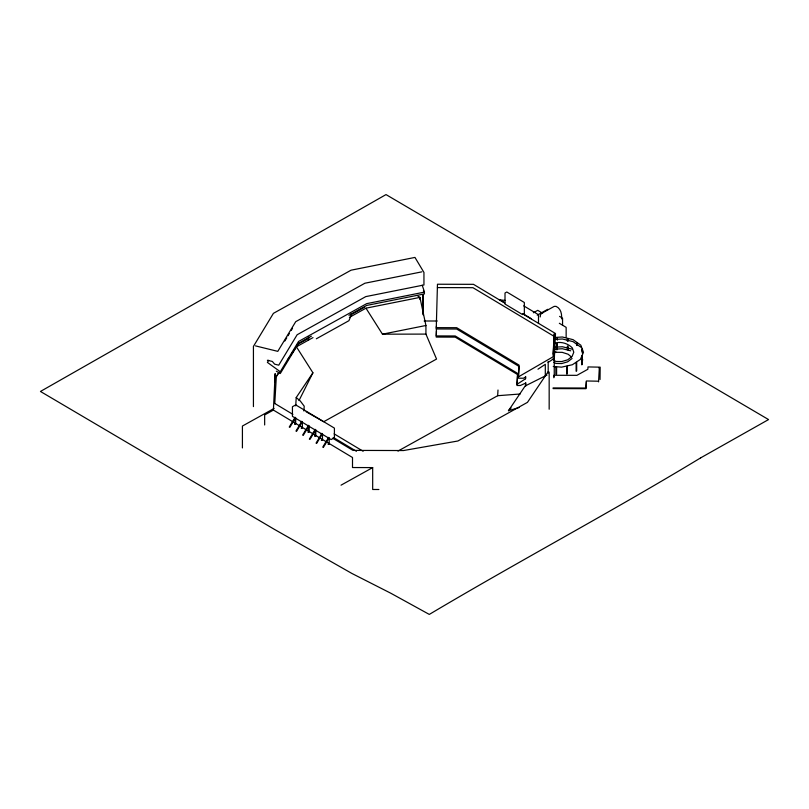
<?xml version="1.0" encoding="UTF-8"?>
<svg xmlns="http://www.w3.org/2000/svg" width="809" height="809" viewBox="0 0 809 809"><rect width="100%" height="100%" fill="white"/><g stroke="black" fill="none" stroke-linecap="round" stroke-linejoin="round"><path stroke-width="1.21" d="M378.885 489.496L372.686 489.485L372.676 467.592L352.502 467.541L352.502 457.51L273.402 410.072L275.151 373.606L275.181 382.505M423.087 314.822L423.087 294.668M549.169 409.233L549.169 372.13L548.057 371.857L527.458 402.366L457.914 440.996L403.519 450.542L352.997 450.401L332.59 438.165M436.445 327.898L436.223 335.917L455.214 335.968L517.608 373.384L516.971 384.336L525.526 378.784L525.658 376.478M504.776 303.102L473.487 284.333L437.467 284.232L436.273 327.645L456.68 327.696L519.065 365.112L518.387 376.883L553.083 356.789L553.771 344.826M436.466 331.063L436.223 337.08L455.214 337.131L517.608 374.547L516.971 385.499L520.349 385.509L525.526 383.163L525.526 386.267M274.767 403.6L276.334 376.559L278.893 372.322M295.73 405.855L296.215 397.532L312.921 372.797L296.428 346.808L312.982 337.606M303.921 411.023L304.204 406.179L300.26 400.971L296.215 397.532M436.435 326.158L436.273 328.97L456.68 329.03L519.065 366.437M397.977 451.078L497.666 395.712L498 390.019M519.004 367.62L518.387 378.207L523.514 378.228L525.526 376.974L525.526 378.784M525.597 386.156L525.799 382.687M553.083 354.13L554.256 333.793L553.912 342.429M554.296 359.135L555.5 333.52L523.12 314.104M586.363 381.636L585.959 388.684L553.103 388.593L553.103 387.926L585.959 388.027L586.363 380.978L598.549 381.211M598.549 381.878L599.338 367.62L599.338 368.277M600.035 379.532L600.177 367.165L587.991 366.932L587.86 369.268L576.938 375.336L553.841 375.275L553.841 377.763M540.22 316.946L540.493 314.64L541.706 313.336L554.195 306.389L556.066 306.368C560.849 308.441 562.053 314.114 561.537 318.837M298.996 400.586L312.921 372.797M268.659 360.288L267.385 362.392L280.278 371.725L298.561 341.469L366.679 303.648L424.503 292.1L422.207 285.183M284.829 341.024L286.75 337.849M288.034 335.725L289.319 333.601M291.24 330.426L292.514 328.302M276.334 376.559L279.105 372.453M287.417 360.136L288.803 358.084M290.886 355.009L296.428 346.808M519.145 407.514L508.457 410.719L525.162 385.984L546.975 375.063M508.457 410.719L511.096 408.019M554.205 353.321L555.884 351.713M572.084 358.478L567.685 361.805L561.749 363.544L555.884 363.453L553.76 362.179M537.985 369.197L545.306 364.313L545.306 376.418M553.083 359.135L548.148 362.422L548.189 361.714L548.189 373.091M311.394 336.15L298.561 343.279L280.278 373.525L276.334 371.189M348.901 315.318L366.679 305.438L424.503 293.889L423.441 290.694M297.065 344.674L309.21 337.929M351.146 314.65L364.394 307.289M349.407 317.371L365.971 308.178L419.932 297.399L425.928 325.491L425.928 334.097L436.547 359.054L323.711 421.722L306.115 411.751M316.339 338.789L348.901 320.708L350.884 316.177L350.884 314.023M274.079 408.444L242.417 426.04L242.417 447.933M273.402 410.072L264.654 414.936L264.654 424.968M295.113 417.282L294.527 417.616L295.679 417.626L295.679 424.098L295.093 424.432L294.527 424.088L295.113 423.764L295.113 418.364M301.818 421.307L301.231 421.631L302.374 421.641L302.374 428.123L301.231 428.113L301.818 427.789M308.522 425.322L307.936 425.655L308.492 425.989M315.217 429.346L314.64 429.67L315.783 429.68L315.783 436.162L315.197 436.486L314.64 436.152L315.217 435.829L315.217 430.428M533.353 312.759L537.742 310.322L542.606 313.235M321.921 433.371L321.335 433.695L322.488 433.705L322.488 440.187L321.335 440.167L321.921 439.843M537.237 315.156L547.764 309.301M328.626 437.386L328.039 437.709L328.606 438.053M328.626 443.868L328.039 444.192L329.192 444.202L329.192 437.72M341.034 485.178L372.676 467.592M554.074 343.35C560.293 341.115 567.766 343.168 572.317 347.9L573.783 352.208L572.084 356.486L567.685 359.823L561.749 361.552L555.884 361.461L553.76 360.187M552.486 359.327L554.236 358.913M421.873 271.844L364.91 283.221L295.72 321.679L277.79 351.359L255.472 345.878M365.971 308.178L382.465 334.178L425.928 325.491M556.592 337.828L557.35 337.727L557.35 340.114M497.666 395.712L520.167 393.993M555.186 337.444L562.397 336.999L573.096 339.669L580.822 345.19L583.491 352.319L580.407 359.388L572.378 364.728L561.567 367.155L553.245 366.457M555.186 339.426L562.397 338.991L573.096 341.661L580.822 347.182M553.983 347.253L562.397 346.748L571.912 349.114M553.983 349.245L562.397 348.74L570.719 350.813M382.465 334.178L425.928 334.097M424.149 321.001L437.264 321.001M437.426 287.589L472.962 287.691L554.256 336.443M556.279 352.309L562.215 352.35L568.08 354.221L571.467 356.961M500.377 299.977L505.129 300.382M500.609 300.412L501.358 300.543M267.385 360.248L272.34 361.461L274.645 364.171L278.751 365.172L297.125 334.764L365.779 296.61L423.946 284.99L423.946 272.421L414.956 257.424L351.066 270.186L273.412 313.346L253.429 346.404L253.429 406.614M559.575 316.38L562.558 318.17L562.558 325.248M559.343 323.276L566.148 327.352L566.148 336.959M523.706 305.853L538.501 314.721L538.501 323.529M499.254 299.492L504.604 302.697M522.766 313.589L531.311 318.716M522.543 314.58L505.008 304.063L505.008 293L506.808 291.998L524.343 302.515L524.343 313.579M417.95 296.205L419.932 297.399L419.932 299.552M334.127 433.857L363.15 451.26M333.712 437.669L356.425 451.291M274.625 403.398L292.868 414.35M581.964 357.993L582.733 360.025M582.247 352.936L582.065 348.972L582.065 351.318M582.247 355.282L582.247 358.812M582.065 364.465L582.065 356.071L581.843 364.899M577.221 345.514L576.675 342.703L576.675 345.19M576.686 370.937L576.686 362.341L576.119 362.654L576.119 371.24M568.11 341.277L568.11 338.84L567.362 338.718L567.362 341.145M568.11 346.141L568.11 349.801M567.362 346.019L567.362 349.67M567.362 373.9L567.362 366.335L566.613 366.437L566.613 374.011M557.35 343.704L557.35 349.68M556.592 343.805L556.592 349.781M556.602 374.254L556.602 367.215L555.854 367.094L555.854 374.132M554.236 353.978L554.256 376.822M423.087 295.184L423.087 313.983M309.078 425.665L309.078 432.148L308.492 432.471L307.936 432.127L308.522 431.804L308.522 427.486M308.431 336.524L308.431 339.76M294.527 418.273L289.258 427.021L289.824 427.354L295.093 418.617L294.527 418.273M301.231 422.298L295.963 431.035L296.519 431.379L301.787 422.632L301.231 422.298M307.936 426.313L302.667 435.06L303.223 435.394L308.492 426.656L307.936 426.313M314.64 430.337L309.362 439.075L309.928 439.418L315.197 430.671L314.64 430.337M321.335 434.352L316.066 443.099L316.632 443.433L321.901 434.696L321.335 434.352M328.039 438.377L322.771 447.114L323.337 447.458L328.606 438.711L328.039 438.377M700.675 457.854C611.331 511.955 519.054 561.031 429.296 614.415L390.798 593.23L351.925 573.47L273.988 529.126L40.45 391.455L386.014 194.585L768.55 419.568L700.675 457.854M295.72 404.904L292.433 406.735L292.433 416.352L331.124 439.56L334.41 437.73L334.41 428.113L295.72 404.904"/></g></svg>
